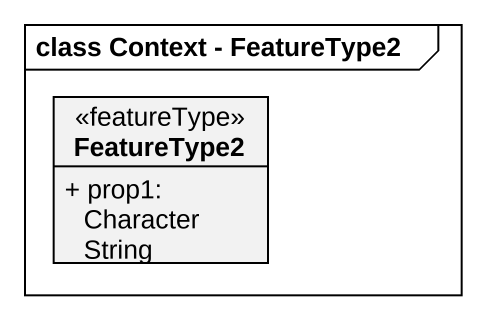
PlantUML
@startuml
mainframe class Context - FeatureType2
hide circle
hide empty members
skinparam classAttributeIconSize 0
class FeatureType2 <<featureType>> {
  + prop1: CharacterString
}
@enduml
